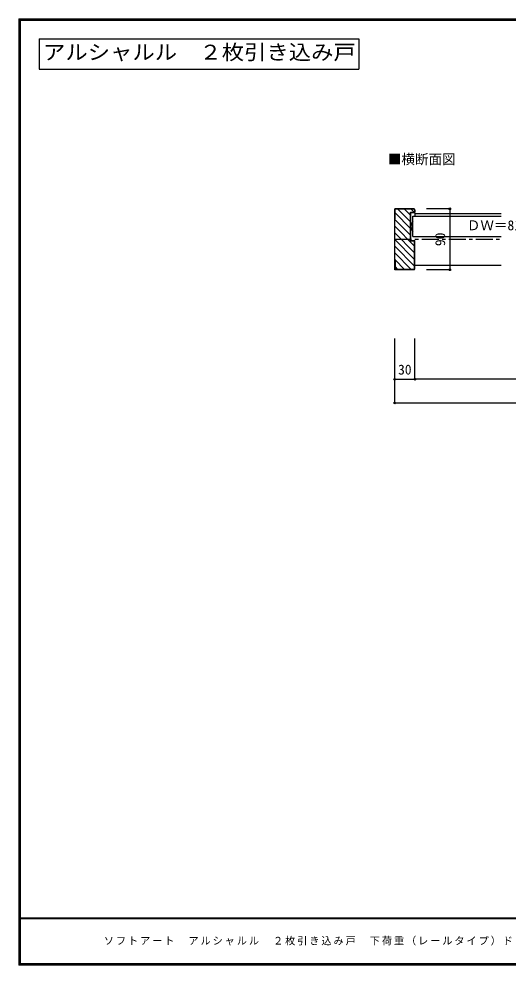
# Model space of a CAD drawing. Units: millimetres at full size, sheet at 1:5. Extents: x -973 to 977, y -718 to 696.
# Drawn here: x -973 to -251, y -701 to 696 of the extents above; entities that cross this region are included whole.
import ezdxf
from ezdxf.enums import TextEntityAlignment as Align

# ---------------------------------------------------------------- set-up
doc = ezdxf.new("R2010")
doc.units = ezdxf.units.MM
doc.header["$LTSCALE"] = 5
doc.header["$PDMODE"] = 32
doc.header["$PDSIZE"] = 2.5
doc.linetypes.add('CHAIN1', pattern=[8, 5, -1, 1, -1])
doc.linetypes.add('DASHED1', pattern=[1.8, 1.2, -0.6])
for name, color, linetype in [('0-1_通り芯', 4, 'CHAIN1'), ('0-4_枠', 3, 'Continuous'), ('0-6_扉', 6, 'Continuous'), ('0-7_金物', 3, 'Continuous'), ('0-A_文字', 7, 'Continuous'), ('0-B_寸法', 7, 'Continuous'), ('0-C_ハッチ', 4, 'DASHED1'), ('F-1_枠', 6, 'Continuous'), ('F-A_文字', 7, 'Continuous')]:
    doc.layers.add(name, color=color, linetype=linetype)
doc.styles.add('ＭＳ ゴシック', font='')
doc.styles.get('ＭＳ ゴシック').set_extended_font_data('MS Gothic')

msp = doc.modelspace()

# ---------------------------------------------------------------- linework, layer by layer
at = {"layer": '0-1_通り芯'}
msp.add_line((-418.347, 370.494), (-260.847, 370.494), dxfattribs=at)
at = {"layer": '0-4_枠'}
for p, q in [((-418.347, 325.494), (-418.347, 415.494)), ((-389.761, 415.494), (-418.347, 415.494)), ((-417.847, 400.494), (-417.847, 414.994)), ((-389.968, 414.994), (-417.847, 414.994)), ((-394.847, 368.494), (-394.847, 410.494)), ((-394.847, 410.494), (-388.847, 410.494)), ((-394.347, 368.994), (-394.347, 409.994)), ((-394.347, 409.994), (-388.347, 409.994)), ((-389.968, 414.994), (-388.847, 413.872)), ((-388.347, 414.079), (-389.761, 415.494)), ((-388.847, 413.872), (-388.847, 410.494)), ((-388.347, 414.079), (-388.347, 409.994)), ((-417.847, 400.494), (-418.347, 400.494)), ((-394.847, 368.494), (-388.847, 368.494)), ((-394.347, 368.994), (-388.347, 368.994)), ((-388.847, 327.408), (-388.847, 368.494)), ((-388.347, 326.908), (-388.347, 368.994)), ((-417.847, 340.494), (-418.347, 340.494)), ((-417.847, 340.494), (-417.847, 325.994)), ((-389.761, 325.494), (-418.347, 325.494)), ((-390.261, 325.994), (-417.847, 325.994)), ((-388.847, 327.408), (-390.261, 325.994)), ((-389.761, 325.494), (-388.347, 326.908))]:
    msp.add_line(p, q, dxfattribs=at)
at = {"layer": '0-6_扉'}
for p, q in [((-391.347, 374.494), (-391.347, 404.494)), ((-391.347, 404.494), (-260.847, 404.494)), ((-391.347, 374.494), (-260.847, 374.494))]:
    msp.add_line(p, q, dxfattribs=at)
at = {"layer": '0-7_金物', "color": 4}
for p, q in [((-388.347, 408.494), (-388.347, 404.494)), ((-388.347, 408.494), (-260.847, 408.494)), ((-388.347, 332.494), (-260.847, 332.494))]:
    msp.add_line(p, q, dxfattribs=at)
at = {"layer": '0-7_金物', "color": 7}
msp.add_arc((-383.472, 389.494), 10.875, 136.39718, 223.60282, dxfattribs=at)
at = {"layer": '0-A_文字', "color": 3}
for p, q in [((-943.333, 666.667), (-943.333, 621.667)), ((-943.333, 666.667), (-471.458, 666.667)), ((-471.458, 666.667), (-471.458, 621.667)), ((-943.333, 621.667), (-471.458, 621.667))]:
    msp.add_line(p, q, dxfattribs=at)
at = {"layer": '0-B_寸法', "color": 4}
for p, q in [((-336.925, 415.494), (-371.447, 415.494)), ((-336.925, 415.494), (-336.925, 325.494)), ((-336.925, 325.494), (-371.447, 325.494)), ((-418.347, 128.994), (-418.347, 223.994)), ((360.812, 163.994), (-388.347, 163.994)), ((-418.347, 128.994), (390.812, 128.994))]:
    msp.add_line(p, q, dxfattribs=at)
msp.add_lwpolyline([(-418.347, 163.994), (-388.347, 163.994), (-388.347, 223.994)], dxfattribs=at)
at = {"layer": '0-B_寸法'}
for p in [(-336.925, 415.494), (-336.925, 325.494), (-418.347, 163.994), (-388.347, 163.994), (-418.347, 128.994)]:
    msp.add_point(p, dxfattribs=at)
at = {"layer": '0-C_ハッチ', "linetype": 'Continuous'}
for p, q in [((-417.847, 409.372), (-394.847, 386.372)), ((-413.569, 414.994), (-394.847, 396.272)), ((-403.669, 414.994), (-394.847, 406.171)), ((-393.77, 414.994), (-388.847, 410.071)), ((-418.347, 399.973), (-394.847, 376.473)), ((-418.347, 390.073), (-388.847, 360.573)), ((-418.347, 380.174), (-388.847, 350.674)), ((-418.347, 370.274), (-388.847, 340.774)), ((-418.347, 360.375), (-388.847, 330.875)), ((-418.347, 350.475), (-393.865, 325.994)), ((-417.847, 340.076), (-403.765, 325.994)), ((-417.847, 330.176), (-413.664, 325.994)), ((-388.347, 198.994), (-388.347, 223.994))]:
    msp.add_line(p, q, dxfattribs=at)
at = {"layer": 'F-1_枠'}
for p, q in [((-973.347, 695.833), (-973.347, -700.833)), ((-973.347, 695.833), (976.653, 695.833)), ((-973.347, 695), (976.653, 695)), ((-973.347, 694.167), (976.653, 694.167)), ((-972.514, 695.833), (-972.514, -700.833)), ((-971.68, 695.833), (-971.68, -700.833)), ((976.653, -631.667), (-973.347, -631.667)), ((976.653, -632.5), (-973.347, -632.5)), ((976.653, -699.167), (-973.347, -699.167)), ((976.653, -700), (-973.347, -700)), ((976.653, -700.833), (-973.347, -700.833))]:
    msp.add_line(p, q, dxfattribs=at)

# ---------------------------------------------------------------- texts
at = {"layer": '0-A_文字', "color": 3, "style": 'ＭＳ ゴシック', "width": 1.1}
msp.add_text('アルシャルル\u3000２枚引き込み戸', height=21.99, dxfattribs=at).set_placement((-937.708, 629.167), align=Align.BOTTOM_LEFT)
at = {"layer": '0-A_文字', "style": 'ＭＳ ゴシック'}
msp.add_text('■横断面図', height=14.66, dxfattribs=at).set_placement((-428.347, 476.994), align=Align.BOTTOM_LEFT)
at = {"layer": '0-B_寸法', "style": 'ＭＳ ゴシック'}
for s, p in [('ＤＷ＝810', (-311.759, 379.494)), ('30', (-413.347, 166.494))]:
    msp.add_text(s, height=14.66, dxfattribs=at).set_placement(p, align=Align.BOTTOM_LEFT)
msp.add_text('90', height=14.66, rotation=90, dxfattribs=at).set_placement((-339.425, 360.494), align=Align.BOTTOM_LEFT)
at = {"layer": 'F-A_文字', "insert": (-847.938, -673.333), "char_height": 11, "attachment_point": 7, "style": 'ＭＳ ゴシック'}
msp.add_mtext('\\T1.19;ソフトアート\u3000アルシャルル\u3000２枚引き込み戸\u3000下荷重（レールタイプ）ドアＨ2,142\u3000枠外Ｗ2,427', dxfattribs=at)

doc.saveas('drawing.dxf')
